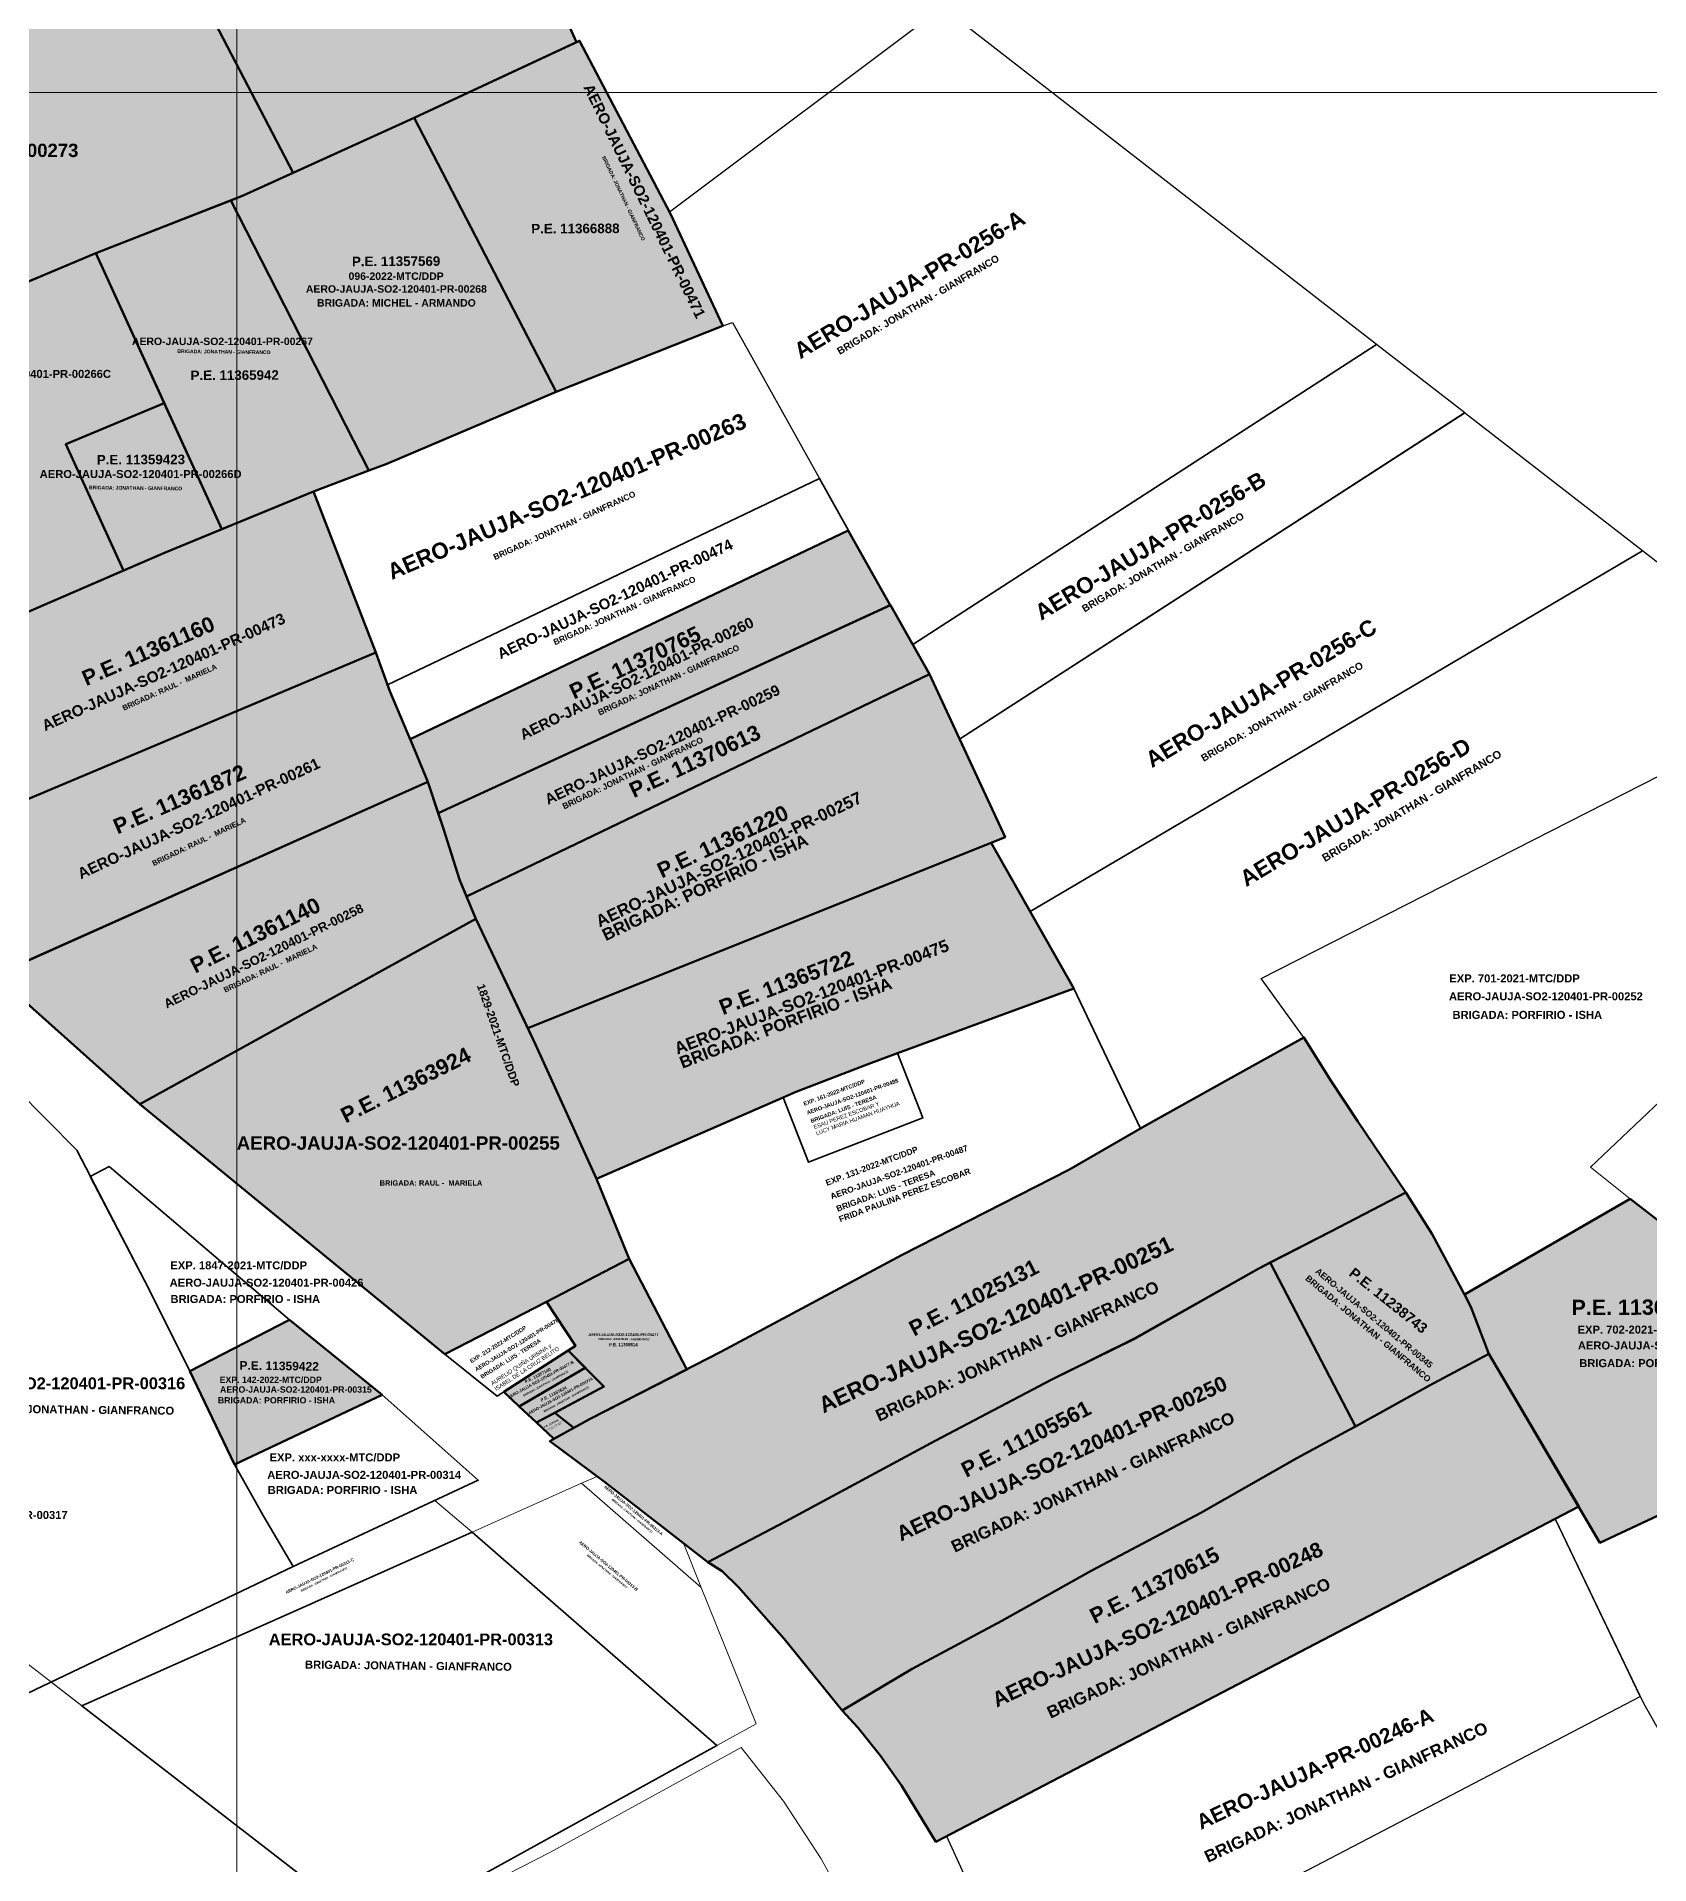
# Model space of a CAD drawing. Header units: metres. Extents: x 0 to 452779, y 0 to 8699072.
# Drawn here: x 447962.5 to 448264.8, y 8697167.8 to 8697510.5 of the extents above; entities that cross this region are included whole.
import ezdxf
from ezdxf.enums import TextEntityAlignment as Align

# ---------------------------------------------------------------- set-up
doc = ezdxf.new("R2010")
doc.units = ezdxf.units.M
doc.header["$MEASUREMENT"] = 0
for name, color, linetype in [('BASE DE DATOS JAUJA', 7, 'Continuous'), ('CODIGO', 7, 'Continuous'), ('COORD', 7, 'Continuous'), ('EXPEDIENTE', 150, 'Continuous'), ('EXPEDIENTES', 5, 'Continuous'), ('PARA INGRESAR A SUNARP', 210, 'Continuous'), ('PARTIDA ELECTRONICA', 30, 'Continuous'), ('PERIMETRICO PMD', 5, 'Continuous'), ('PREDIO ADQUIRIDO ( CON RM)', 3, 'Continuous'), ('SUJETO PASIVO', 4, 'Continuous')]:
    doc.layers.add(name, color=color, linetype=linetype)
doc.layers.add('GRILLA', color=8, linetype='Continuous', lineweight=0)
doc.layers.add('PREDIOS INSCRITOS A FAVOR DEL MTC', color=30, linetype='Continuous', lineweight=70)
doc.layers.add('PREDIO DEFINIDO ( EN PROCESO)', color=7, linetype='Continuous', true_color=0xe0e000)
doc.styles.add('SANSSERIFBOLD', font='sasb____.pfb')
doc.styles.get("Standard").update_dxf_attribs({"font": 'arial.ttf'})
doc.dimstyles.get("Standard").update_dxf_attribs({"dimtxt": 0.18, "dimasz": 0.18, "dimexe": 0.18, "dimexo": 0.0625, "dimgap": 0.09, "dimtad": 0, "dimtih": 1, "dimtoh": 1, "dimdec": 4, "dimzin": 0, "dimdsep": 46, "dimtxsty": 'Standard', "dimcen": 0.09, "dimadec": 0, "dimazin": 0, "dimtfac": 1, "dimtdec": 4, "dimtofl": 0, "dimtmove": 0, "dimatfit": 3, "dimfxl": 1, "dimtolj": 1, "dimtzin": 0, "dimarcsym": 0})

# ---------------------------------------------------------------- blocks, each defined once
blk = doc.blocks.new('*D6')
at = {"layer": 'COORD', "color": 0, "lineweight": -2, "transparency": 16777216}
blk.add_line((448000, 8699071.75), (448000, 8698969.94), dxfattribs=at)
at = {"layer": 'Defpoints', "color": 0, "transparency": 16777216}
for p in [(448000, 8699071.81), (448000, 8699066.81), (0, 0)]:
    blk.add_point(p, dxfattribs=at)
at = {"layer": 'COORD', "color": 0, "transparency": 16777216, "insert": (447988.53, 8699018), "char_height": 21, "attachment_point": 5, "rotation": 90}
blk.add_mtext('\\A1;448000', dxfattribs=at)
blk = doc.blocks.new('*D8')
at = {"layer": 'COORD', "color": 0, "lineweight": -2, "transparency": 16777216}
blk.add_line((448700, 8699071.75), (448700, 8698969.94), dxfattribs=at)
at = {"layer": 'Defpoints', "color": 0, "transparency": 16777216}
for p in [(448700, 8699071.81), (448700, 8699066.81), (0, 0)]:
    blk.add_point(p, dxfattribs=at)
at = {"layer": 'COORD', "color": 0, "transparency": 16777216, "insert": (448688.53, 8699018), "char_height": 21, "attachment_point": 5, "rotation": 90}
blk.add_mtext('\\A1;448700', dxfattribs=at)
blk = doc.blocks.new('*D10')
at = {"layer": 'COORD', "color": 0, "lineweight": -2, "transparency": 16777216}
blk.add_line((449400, 8699071.75), (449400, 8698969.94), dxfattribs=at)
at = {"layer": 'Defpoints', "color": 0, "transparency": 16777216}
for p in [(449400, 8699071.81), (449400, 8699066.81), (0, 0)]:
    blk.add_point(p, dxfattribs=at)
at = {"layer": 'COORD', "color": 0, "transparency": 16777216, "insert": (449388.53, 8699018), "char_height": 21, "attachment_point": 5, "rotation": 90}
blk.add_mtext('\\A1;449400', dxfattribs=at)
blk = doc.blocks.new('*D12')
at = {"layer": 'COORD', "color": 0, "lineweight": -2, "transparency": 16777216}
blk.add_line((450100, 8699071.75), (450100, 8698969.94), dxfattribs=at)
at = {"layer": 'Defpoints', "color": 0, "transparency": 16777216}
for p in [(450100, 8699071.81), (450100, 8699066.81), (0, 0)]:
    blk.add_point(p, dxfattribs=at)
at = {"layer": 'COORD', "color": 0, "transparency": 16777216, "insert": (450088.53, 8699018), "char_height": 21, "attachment_point": 5, "rotation": 90}
blk.add_mtext('\\A1;450100', dxfattribs=at)
blk = doc.blocks.new('*D18')
at = {"layer": 'COORD', "color": 0, "lineweight": -2, "transparency": 16777216}
blk.add_line((450402.14, 8697500), (450284.84, 8697500), dxfattribs=at)
at = {"layer": 'Defpoints', "color": 0, "transparency": 16777216}
for p in [(450397.2, 8697500), (450402.2, 8697500), (0, 0)]:
    blk.add_point(p, dxfattribs=at)
at = {"layer": 'COORD', "color": 0, "transparency": 16777216, "insert": (450340.64, 8697511.47), "char_height": 21, "attachment_point": 5}
blk.add_mtext('\\A1;8697500', dxfattribs=at)
blk = doc.blocks.new('*D20')
at = {"layer": 'COORD', "color": 0, "lineweight": -2, "transparency": 16777216}
blk.add_line((450402.14, 8698200), (450284.84, 8698200), dxfattribs=at)
at = {"layer": 'Defpoints', "color": 0, "transparency": 16777216}
for p in [(450397.2, 8698200), (450402.2, 8698200), (0, 0)]:
    blk.add_point(p, dxfattribs=at)
at = {"layer": 'COORD', "color": 0, "transparency": 16777216, "insert": (450340.64, 8698211.47), "char_height": 21, "attachment_point": 5}
blk.add_mtext('\\A1;8698200', dxfattribs=at)
blk = doc.blocks.new('*D22')
at = {"layer": 'COORD', "color": 0, "lineweight": -2, "transparency": 16777216}
blk.add_line((450402.14, 8698900), (450284.84, 8698900), dxfattribs=at)
at = {"layer": 'Defpoints', "color": 0, "transparency": 16777216}
for p in [(450397.2, 8698900), (450402.2, 8698900), (0, 0)]:
    blk.add_point(p, dxfattribs=at)
at = {"layer": 'COORD', "color": 0, "transparency": 16777216, "insert": (450340.64, 8698911.47), "char_height": 21, "attachment_point": 5}
blk.add_mtext('\\A1;8698900', dxfattribs=at)

msp = doc.modelspace()

# ---------------------------------------------------------------- hatches: boundary and pattern name
at = {"layer": 'PREDIOS INSCRITOS A FAVOR DEL MTC', "transparency": 33554559}
h = msp.add_hatch(color=256, dxfattribs=at)
h.dxf.hatch_style = 1
h.paths.add_polyline_path([(447980.43, 8697542.78), (447980.47, 8697542.8), (448021.17, 8697563.12), (448022.86, 8697564.2), (448037.25, 8697567.44), (448063.68, 8697509.41), (448033.27, 8697495.23), (448010.56, 8697484.9)])
h = msp.add_hatch(color=256, dxfattribs=at)
h.dxf.hatch_style = 1
h.paths.add_polyline_path([(447980.43, 8697542.78), (447959.17, 8697532.82), (447954.59, 8697531.15), (447899.72, 8697511.23), (447874.01, 8697500.69), (447883.56, 8697474.12), (447900.86, 8697439.63), (447920.41, 8697447.51), (447973.55, 8697469.86), (448001.21, 8697480.65), (448010.56, 8697484.9)])
h = msp.add_hatch(color=256, dxfattribs=at)
h.dxf.hatch_style = 1
h.paths.add_polyline_path([(448033.27, 8697495.23), (448064.24, 8697509.67), (448081.28, 8697477.24), (448091.13, 8697456.23), (448059.89, 8697443.86)])
h = msp.add_hatch(color=256, dxfattribs=at)
h.dxf.hatch_style = 1
h.paths.add_polyline_path([(447853.5, 8697461.23), (447883.56, 8697474.12), (447900.86, 8697439.63), (447904.2, 8697431.64), (447864.55, 8697414.64), (447852.83, 8697423.77), (447866.89, 8697428.98)])
h.paths.add_polyline_path([(447866.42, 8697415.44), (447903.64, 8697431.4), (447910.96, 8697416.31), (447881.08, 8697403.35)])
h.paths.add_polyline_path([(447900.86, 8697439.63), (447920.41, 8697447.51), (447943.64, 8697395.65), (447935.98, 8697392.43), (447924.51, 8697388.35), (447903.64, 8697431.4), (447904.2, 8697431.64)])
h.paths.add_polyline_path([(448001.21, 8697480.65), (448033.27, 8697495.23), (448059.89, 8697443.86), (448028.12, 8697430.39), (448024.74, 8697429.11), (447998.89, 8697479.74)])
h = msp.add_hatch(color=256, dxfattribs=at)
h.dxf.hatch_style = 1
h.paths.add_polyline_path([(447973.55, 8697469.86), (447998.89, 8697479.74), (448024.74, 8697429.11), (448014.39, 8697425.17), (447997.17, 8697418.11)])
h = msp.add_hatch(color=256, dxfattribs=at)
h.dxf.hatch_style = 1
h.paths.add_polyline_path([(447986.38, 8697441.77), (447973.55, 8697469.86), (447927.77, 8697450.61), (447951.11, 8697398.47), (447952, 8697398.81), (447978.73, 8697410.38), (447967.93, 8697434.03)])
h = msp.add_hatch(color=256, dxfattribs=at)
h.dxf.hatch_style = 1
h.paths.add_polyline_path([(447967.93, 8697434.03), (447986.38, 8697441.77), (447997.17, 8697418.11), (447986.45, 8697413.72), (447978.73, 8697410.38)])
h = msp.add_hatch(color=256, dxfattribs=at)
h.dxf.hatch_style = 1
h.paths.add_polyline_path([(448014.39, 8697425.17), (447986.45, 8697413.72), (447952, 8697398.81), (447954.01, 8697394.23), (447938.43, 8697387.4), (447949.52, 8697362.25), (447954.06, 8697364.71), (448026.03, 8697395.01)])
h = msp.add_hatch(color=256, dxfattribs=at)
h.dxf.hatch_style = 1
h.paths.add_polyline_path([(448032.51, 8697378.75), (448114.58, 8697417.85), (448114.58, 8697417.85), (448122.46, 8697403.86), (448037.75, 8697364.87), (448035.81, 8697370.77), (448033.33, 8697376.83)])
h = msp.add_hatch(color=256, dxfattribs=at)
h.dxf.hatch_style = 1
h.paths.add_polyline_path([(448041.77, 8697352.45), (448038.72, 8697361.96), (448037.75, 8697364.87), (448122.56, 8697403.9), (448129.85, 8697390.96), (448043.08, 8697349.3)])
h = msp.add_hatch(color=256, dxfattribs=at)
h.dxf.hatch_style = 1
h.paths.add_polyline_path([(447946.89, 8697360.82), (447954.06, 8697364.71), (448026.03, 8697395.01), (448028.68, 8697387.77), (448033.33, 8697376.83), (448035.81, 8697370.78), (447956.21, 8697335.19)])
h = msp.add_hatch(color=256, dxfattribs=at)
h.dxf.hatch_style = 1
h.paths.add_polyline_path([(448043.08, 8697349.3), (448044.83, 8697345.1), (448054.52, 8697324.62), (448144, 8697360.39), (448129.85, 8697390.96)])
h = msp.add_hatch(color=256, dxfattribs=at)
h.dxf.hatch_style = 1
h.paths.add_polyline_path([(447954.69, 8697334.51), (448035.81, 8697370.78), (448038.72, 8697361.96), (448041.77, 8697352.45), (448044.83, 8697345.1), (447981.8, 8697310.32)])
h = msp.add_hatch(color=256, dxfattribs=at)
h.dxf.hatch_style = 1
h.paths.add_polyline_path([(448054.52, 8697324.62), (448055.98, 8697321.53), (448067.45, 8697296.36), (448102.41, 8697311.61), (448104.65, 8697312.59), (448118.5, 8697317.9), (448123.87, 8697319.88), (448156.87, 8697332.05), (448141.4, 8697359.35)])
h = msp.add_hatch(color=256, dxfattribs=at)
h.dxf.hatch_style = 1
h.paths.add_polyline_path([(447981.8, 8697310.32), (448044.83, 8697345.1), (448055.98, 8697321.53), (448067.45, 8697296.36), (448073.55, 8697281.37), (448058.07, 8697273.27), (448039.02, 8697263.47)])
h = msp.add_hatch(color=256, dxfattribs=at)
h.dxf.hatch_style = 1
h.paths.add_polyline_path([(448180.7, 8697233.74), (448160.13, 8697222.91), (448143.39, 8697213.51), (448126.6, 8697204.51), (448113.49, 8697196.72), (448102.63, 8697210.16), (448094.02, 8697219.8), (448091, 8697222.82), (448088.32, 8697224.49), (448102.84, 8697232.14), (448130.93, 8697247.23), (448152.77, 8697258.74), (448168.26, 8697266.4), (448191.56, 8697279.55), (448193.7, 8697280.65), (448209.7, 8697249.96), (448208.48, 8697249.29), (448198.7, 8697243.98)])
h.paths.add_polyline_path([(448068.92, 8697239.56), (448058.67, 8697247.18), (448066.1, 8697251.28), (448090.74, 8697263.92), (448124.7, 8697282.1), (448155.94, 8697298.02), (448170.13, 8697306.22), (448185.81, 8697314.98), (448200.02, 8697322.86), (448205.12, 8697314.65), (448210.14, 8697307.12), (448219.15, 8697293.81), (448205.04, 8697286.48), (448191.56, 8697279.55), (448168.26, 8697266.39), (448152.76, 8697258.73), (448130.93, 8697247.23), (448102.83, 8697232.13), (448088.31, 8697224.48)])
h = msp.add_hatch(color=256, dxfattribs=at)
h.dxf.hatch_style = 1
h.paths.add_polyline_path([(448231.34, 8697272.35), (448230.11, 8697274.65), (448224.06, 8697285.96), (448219.15, 8697293.81), (448205.04, 8697286.48), (448193.7, 8697280.65), (448209.7, 8697249.96), (448223.43, 8697257.57), (448234.71, 8697263.54)])
h = msp.add_hatch(color=256, dxfattribs=at)
h.dxf.hatch_style = 1
h.paths.add_polyline_path([(448230.11, 8697274.65), (448261.18, 8697292.59), (448302.2, 8697260.79), (448286.3, 8697242.54), (448255.5, 8697228.13), (448234.71, 8697263.54), (448231.34, 8697272.35)])
h = msp.add_hatch(color=256, dxfattribs=at)
h.dxf.hatch_style = 1
h.paths.add_polyline_path([(448059.63, 8697252.52), (448068.8, 8697257.41), (448062.08, 8697264.15), (448063.46, 8697265.04), (448058.07, 8697273.27), (448073.55, 8697281.37), (448084.34, 8697260.6), (448066.1, 8697251.28), (448063.16, 8697249.66)])
h = msp.add_hatch(color=256, dxfattribs=at)
h.dxf.hatch_style = 1
h.paths.add_polyline_path([(447991.19, 8697260.31), (447999.58, 8697242.82), (448027.24, 8697255.85), (448009.86, 8697269.94)])
h = msp.add_hatch(color=256, dxfattribs=at)
h.dxf.hatch_style = 1
h.paths.add_polyline_path([(448059.43, 8697247.6), (448056.17, 8697250.67), (448059.63, 8697252.52), (448063.16, 8697249.66)])
h.paths.add_polyline_path([(448056.17, 8697250.67), (448052.94, 8697253.71), (448065.27, 8697260.95), (448068.8, 8697257.41)])
h.paths.add_polyline_path([(448065.27, 8697260.95), (448062.08, 8697264.15), (448052.7, 8697258.13), (448050.05, 8697256.42), (448052.94, 8697253.71)])
h = msp.add_hatch(color=256, dxfattribs=at)
h.dxf.hatch_style = 1
h.paths.add_polyline_path([(448234.71, 8697263.54), (448223.43, 8697257.57), (448209.7, 8697249.96), (448208.48, 8697249.29), (448198.7, 8697243.98), (448180.7, 8697233.74), (448160.13, 8697222.91), (448143.39, 8697213.51), (448126.6, 8697204.51), (448113.49, 8697196.72), (448116.42, 8697193.52), (448120.64, 8697188.2), (448124.59, 8697182.67), (448131.03, 8697172.11), (448251.53, 8697234.91)])

# ---------------------------------------------------------------- linework, layer by layer
at = {"layer": 'GRILLA'}
for p, q in [((448000, 8695777.51), (448000, 8699071.81)), ((446402.31, 8697500), (450402.2, 8697500))]:
    msp.add_line(p, q, dxfattribs=at)
at = {"layer": 'PARA INGRESAR A SUNARP', "lineweight": 35}
for points in [[(448028.25, 8697388.95), (448109.22, 8697427.6), (448114.68, 8697417.9), (448032.51, 8697378.75), (448031.15, 8697381.97), (448028.68, 8697387.77)], [(448156.87, 8697332.05), (448123.87, 8697319.88), (448128.62, 8697307.78), (448107.15, 8697299.5), (448102.41, 8697311.61), (448067.45, 8697296.36), (448073.55, 8697281.37), (448084.32, 8697260.63), (448090.74, 8697263.92), (448124.7, 8697282.1), (448155.94, 8697298.02), (448169.42, 8697305.81)], [(448102.41, 8697311.61), (448104.65, 8697312.59), (448118.5, 8697317.9), (448123.87, 8697319.88), (448128.62, 8697307.78), (448107.15, 8697299.5)], [(447919.64, 8697296.08), (447958.67, 8697313.24), (447969.99, 8697301.7), (447983.55, 8697275.62), (447991.19, 8697260.31), (447999.58, 8697242.82), (448004.95, 8697233.25), (448010.59, 8697223.72), (447959.36, 8697199.26), (447956.91, 8697204.88), (447941.44, 8697243.49), (447931.31, 8697269.41)], [(447976.06, 8697298.68), (447972.52, 8697296.82), (447983.55, 8697275.62), (447991.19, 8697260.31), (447991.19, 8697260.31), (448009.86, 8697269.94)], [(448039.02, 8697263.47), (448058.07, 8697273.27), (448063.46, 8697265.04), (448052.7, 8697258.13), (448048.81, 8697255.62)], [(448044.09, 8697230.15), (447970.97, 8697197.56), (448026.13, 8697154.93), (448089.98, 8697190.13)]]:
    msp.add_lwpolyline(points, close=True, dxfattribs=at)
msp.add_lwpolyline([(447999.58, 8697242.82), (448027.24, 8697255.85), (448027.24, 8697255.85), (448045.27, 8697239.86), (448045.27, 8697239.86), (448010.59, 8697223.72), (448004.95, 8697233.25), (447999.58, 8697242.82)], dxfattribs=at)
at = {"layer": 'PERIMETRICO PMD', "color": 5, "linetype": 'Continuous', "lineweight": 20, "ltscale": 20}
msp.add_lwpolyline([(446623.18, 8698528.1), (446620.36, 8698536.51), (446610.4, 8698557.69), (446651.66, 8698611.07), (446576.59, 8698669.1), (446689.93, 8698815.74), (446740.57, 8698776.6), (446806.82, 8698862.32), (449771.2, 8696571.26), (449775.99, 8696557.79), (449674.35, 8696425.76), (449839.54, 8696298.09), (449196.34, 8696510.01), (448340.95, 8697171.27), (448216.44, 8697007.84), (447797.34, 8697331.75), (447784.54, 8697358.86), (447883.43, 8697486.8), (447076.22, 8698110.71), (446956.09, 8698218.6), (446730.51, 8698426.22), (446623.18, 8698528.1)], dxfattribs=at)
at = {"layer": 'PREDIO ADQUIRIDO ( CON RM)', "color": 177, "lineweight": 20, "true_color": 0x293189}
for points in [[(448192, 8697333.93), (448270.09, 8697373.66), (448270.09, 8697373.66), (448278.26, 8697360.01), (448288.78, 8697344.92), (448294.11, 8697336.8), (448253.77, 8697298.54), (448261.18, 8697292.59), (448230.11, 8697274.65), (448224.06, 8697285.96), (448219.15, 8697293.81), (448210.14, 8697307.12), (448205.12, 8697314.65), (448200.02, 8697322.86)], [(448068.92, 8697239.56), (448067.53, 8697240.59), (448064.64, 8697239.3), (448087.06, 8697219.75), (448083.72, 8697228.05)]]:
    msp.add_lwpolyline(points, close=True, dxfattribs=at)
at = {"layer": 'PREDIO DEFINIDO ( EN PROCESO)', "color": 177, "true_color": 0x293189}
for points in [[(448039.09, 8697567.86), (448053.76, 8697575.11), (448132.29, 8697515.89), (448081.1, 8697477.57), (448064.24, 8697509.67), (448063.68, 8697509.41), (448037.25, 8697567.44)], [(448213.63, 8697452.76), (448213.63, 8697452.76), (448132.29, 8697515.89), (448081.1, 8697477.57), (448081.28, 8697477.24), (448091.13, 8697456.23), (448092.92, 8697456.85), (448109.22, 8697427.6), (448114.68, 8697417.9), (448114.58, 8697417.85), (448122.46, 8697403.86), (448122.46, 8697403.86), (448122.56, 8697403.9), (448126.73, 8697396.5)], [(448014.39, 8697425.17), (448028.12, 8697430.39), (448059.89, 8697443.86), (448091.13, 8697456.23), (448092.92, 8697456.85), (448109.22, 8697427.6), (448028.25, 8697388.95), (448026.03, 8697395.01)], [(448230.17, 8697439.93), (448213.63, 8697452.76), (448126.73, 8697396.5), (448129.85, 8697390.96), (448135.49, 8697378.78)], [(448263.51, 8697414.06), (448230.13, 8697439.91), (448135.49, 8697378.78), (448144, 8697360.39), (448141.4, 8697359.35), (448148.7, 8697346.46)], [(448285.49, 8697381.58), (448297.09, 8697388), (448263.51, 8697414.06), (448148.7, 8697346.46), (448156.87, 8697332.05), (448169.42, 8697305.81), (448170.13, 8697306.22), (448185.81, 8697314.98), (448200.02, 8697322.86), (448192, 8697333.93), (448270.2, 8697373.72), (448269.79, 8697374.4)], [(448276.63, 8697238.01), (448255.5, 8697228.13), (448251.53, 8697234.91), (448247.14, 8697232.63), (448263.66, 8697198.1), (448279.03, 8697170.91), (448310.24, 8697185)], [(448263.07, 8697199.34), (448263.07, 8697199.34), (448247.14, 8697232.63), (448133.05, 8697173.17), (448148.38, 8697139.45)]]:
    msp.add_lwpolyline(points, close=True, dxfattribs=at)
at = {"layer": 'PREDIO DEFINIDO ( EN PROCESO)', "color": 177, "lineweight": 20, "true_color": 0x293189}
for points in [[(448087.06, 8697219.75), (448064.64, 8697239.3), (448044.09, 8697230.15), (448089.98, 8697190.13), (448097.36, 8697194.2)], [(448044.09, 8697230.15), (448037.09, 8697236.05), (448010.59, 8697223.72), (447965.18, 8697202.04), (447970.97, 8697197.56)], [(448146.93, 8697137.14), (448146.36, 8697138.39), (448263.07, 8697199.34), (448263.66, 8697198.1), (448279.03, 8697170.91), (448271.44, 8697167.48), (448233.59, 8697147.49), (448207.64, 8697133.74), (448178.69, 8697118.63), (448157.21, 8697107.57)], [(448102.46, 8697179.72), (448094.51, 8697189.79), (448058.69, 8697170.07), (448027.29, 8697154.03), (448059.95, 8697128.8), (448074.86, 8697136.78), (448096.19, 8697148.83), (448114.07, 8697160.56), (448109.51, 8697168.92)]]:
    msp.add_lwpolyline(points, close=True, dxfattribs=at)
at = {"layer": 'PREDIOS INSCRITOS A FAVOR DEL MTC', "lineweight": 60}
for points in [[(447980.43, 8697542.78), (447980.47, 8697542.8), (448021.17, 8697563.12), (448022.86, 8697564.2), (448037.25, 8697567.44), (448063.68, 8697509.41), (448033.27, 8697495.23), (448010.56, 8697484.9)], [(447980.43, 8697542.78), (447959.17, 8697532.82), (447954.59, 8697531.15), (447899.72, 8697511.23), (447874.01, 8697500.69), (447883.56, 8697474.12), (447900.86, 8697439.63), (447920.41, 8697447.51), (447973.55, 8697469.86), (448001.21, 8697480.65), (448010.56, 8697484.9)], [(448033.27, 8697495.23), (448064.24, 8697509.67), (448081.28, 8697477.24), (448091.13, 8697456.23), (448059.89, 8697443.86)], [(448001.21, 8697480.65), (448033.27, 8697495.23), (448059.89, 8697443.86), (448028.12, 8697430.39), (448024.74, 8697429.11), (447998.89, 8697479.74)], [(447973.55, 8697469.86), (447998.89, 8697479.74), (448024.74, 8697429.11), (448014.39, 8697425.17), (447997.17, 8697418.11), (447997.17, 8697418.11)], [(447986.38, 8697441.77), (447973.55, 8697469.86), (447927.77, 8697450.61), (447951.11, 8697398.47), (447952, 8697398.81), (447978.73, 8697410.38), (447967.93, 8697434.03)], [(447967.93, 8697434.03), (447986.38, 8697441.77), (447997.17, 8697418.11), (447986.45, 8697413.72), (447978.73, 8697410.38)], [(448014.39, 8697425.17), (447986.45, 8697413.72), (447952, 8697398.81), (447954.01, 8697394.23), (447938.43, 8697387.4), (447949.52, 8697362.25), (447954.06, 8697364.71), (448026.03, 8697395.01)], [(448032.51, 8697378.75), (448114.58, 8697417.85), (448114.58, 8697417.85), (448122.46, 8697403.86), (448037.75, 8697364.87), (448035.81, 8697370.77), (448033.33, 8697376.83)], [(448041.77, 8697352.45), (448038.72, 8697361.96), (448037.75, 8697364.87), (448122.56, 8697403.9), (448129.85, 8697390.96), (448043.08, 8697349.3)], [(447946.89, 8697360.82), (447954.06, 8697364.71), (448026.03, 8697395.01), (448028.68, 8697387.77), (448033.33, 8697376.83), (448035.81, 8697370.78), (447956.21, 8697335.19)], [(448043.08, 8697349.3), (448043.08, 8697349.3), (448044.83, 8697345.1), (448054.52, 8697324.62), (448144, 8697360.39), (448129.85, 8697390.96), (448043.08, 8697349.3)], [(447954.69, 8697334.51), (448035.81, 8697370.78), (448038.72, 8697361.96), (448041.77, 8697352.45), (448044.83, 8697345.1), (447981.8, 8697310.32)], [(447981.8, 8697310.32), (448044.83, 8697345.1), (448055.98, 8697321.53), (448067.45, 8697296.36), (448073.55, 8697281.37), (448058.07, 8697273.27), (448039.02, 8697263.47)], [(448068.92, 8697239.56), (448058.67, 8697247.18), (448066.1, 8697251.28), (448090.74, 8697263.92), (448124.7, 8697282.1), (448155.94, 8697298.02), (448170.13, 8697306.22), (448185.81, 8697314.98), (448200.02, 8697322.86), (448205.12, 8697314.65), (448210.14, 8697307.12), (448219.15, 8697293.81), (448205.04, 8697286.48), (448191.56, 8697279.55), (448168.26, 8697266.39), (448152.76, 8697258.73), (448130.93, 8697247.23), (448102.83, 8697232.13), (448088.31, 8697224.48)], [(448231.34, 8697272.35), (448230.11, 8697274.65), (448224.06, 8697285.96), (448219.15, 8697293.81), (448205.04, 8697286.48), (448193.7, 8697280.65), (448209.7, 8697249.96), (448223.43, 8697257.57), (448234.71, 8697263.54)], [(448230.11, 8697274.65), (448261.18, 8697292.59), (448302.2, 8697260.79), (448286.3, 8697242.54), (448255.5, 8697228.13), (448234.71, 8697263.54), (448231.34, 8697272.35)], [(448059.63, 8697252.52), (448059.63, 8697252.52), (448068.8, 8697257.41), (448062.08, 8697264.15), (448063.46, 8697265.04), (448058.07, 8697273.27), (448073.55, 8697281.37), (448073.55, 8697281.37), (448084.34, 8697260.6), (448066.1, 8697251.28), (448063.16, 8697249.66)], [(448180.7, 8697233.74), (448160.13, 8697222.91), (448143.39, 8697213.51), (448126.6, 8697204.51), (448113.49, 8697196.72), (448102.63, 8697210.16), (448094.02, 8697219.8), (448091, 8697222.82), (448088.32, 8697224.49), (448102.84, 8697232.14), (448130.93, 8697247.23), (448152.77, 8697258.74), (448168.26, 8697266.4), (448191.56, 8697279.55), (448193.7, 8697280.65), (448209.7, 8697249.96), (448208.48, 8697249.29), (448198.7, 8697243.98)], [(447991.19, 8697260.31), (447999.58, 8697242.82), (448027.24, 8697255.85), (448009.86, 8697269.94)], [(448065.27, 8697260.95), (448062.08, 8697264.15), (448052.7, 8697258.13), (448050.05, 8697256.42), (448052.94, 8697253.71)], [(448234.71, 8697263.54), (448223.43, 8697257.57), (448209.7, 8697249.96), (448208.48, 8697249.29), (448198.7, 8697243.98), (448180.7, 8697233.74), (448160.13, 8697222.91), (448143.39, 8697213.51), (448126.6, 8697204.51), (448113.49, 8697196.72), (448116.42, 8697193.52), (448120.64, 8697188.2), (448124.59, 8697182.67), (448131.03, 8697172.11), (448251.53, 8697234.91)], [(448056.17, 8697250.67), (448052.94, 8697253.71), (448065.27, 8697260.95), (448068.8, 8697257.41)], [(448059.43, 8697247.6), (448056.17, 8697250.67), (448059.63, 8697252.52), (448063.16, 8697249.66)]]:
    msp.add_lwpolyline(points, close=True, dxfattribs=at)
msp.add_lwpolyline([(448054.52, 8697324.62), (448055.98, 8697321.53), (448067.45, 8697296.36), (448102.41, 8697311.61), (448104.65, 8697312.59), (448118.5, 8697317.9), (448123.87, 8697319.88), (448156.87, 8697332.05), (448141.4, 8697359.35), (448054.52, 8697324.62)], dxfattribs=at)

# ---------------------------------------------------------------- texts
at = {"insert": (448108.02, 8697306.38), "char_height": 0.75, "attachment_point": 1, "rotation": 20}
msp.add_mtext_dynamic_manual_height_columns('{\\C4;ESAU PEREZ ESCOBAR Y                      LUCY MARIA HUAMAN HUAYHUA}', width=21.991, gutter_width=1, heights=[3.87], dxfattribs=at)
at = {"layer": 'BASE DE DATOS JAUJA', "color": 1, "style": 'SANSSERIFBOLD'}
for s, height, rotation, p in [('AERO-JAUJA-SO2-120401-PR-00471', 2, 295.9869, (448075.53, 8697479.19)), ('AERO-JAUJA-PR-0256-A', 3, 31.1149, (448126.86, 8697462.74)), ('AERO-JAUJA-SO2-120401-PR-00263', 3, 23.2397, (448062.44, 8697422.92)), ('AERO-JAUJA-PR-0256-B', 3, 31.1149, (448172.01, 8697413.74)), ('AERO-JAUJA-SO2-120401-PR-00474', 2, 25.4546, (448071.31, 8697404.14)), ('AERO-JAUJA-SO2-120401-PR-00260', 2, 26.2214, (448075.41, 8697389.26)), ('AERO-JAUJA-PR-0256-C', 3, 31.1149, (448192.76, 8697386.12)), ('AERO-JAUJA-SO2-120401-PR-00259', 2, 25.5076, (448080.2, 8697376.85)), ('AERO-JAUJA-PR-0256-D', 3, 31.1149, (448210.44, 8697363.82))]:
    msp.add_text(s, height=height, rotation=rotation, dxfattribs=at).set_placement(p, align=Align.CENTER)
at = {"layer": 'CODIGO', "color": 1, "linetype": 'Continuous', "lineweight": 0, "style": 'SANSSERIFBOLD'}
for s, height, p in [('AERO-JAUJA-SO2-120410-PR-00273', 2.485, (447940.21, 8697487.88)), ('AERO-JAUJA-SO2-120401-PR-00255', 2.5, (448030.26, 8697301.82))]:
    msp.add_text(s, height=height, dxfattribs=at).set_placement(p, align=Align.CENTER)
at = {"layer": 'CODIGO', "color": 6, "linetype": 'Continuous', "lineweight": 20, "style": 'SANSSERIFBOLD'}
for height, rotation, p in [(0.675, 295.529, (448072.19, 8697479.99)), (1.35, 30.5044, (448128.04, 8697459.63)), (0.675, 359.3333, (447997.58, 8697451.04)), (0.675, 359.3333, (447981.02, 8697425.5)), (1.125, 24.361, (448061.63, 8697418.31)), (1.35, 30.5044, (448173.93, 8697411.35)), (1.125, 24.361, (448072.89, 8697402.35)), (1.125, 25.1278, (448081.17, 8697389.36)), (1.35, 30.5044, (448196.27, 8697383.34)), (1.125, 25.7944, (448074.45, 8697371.91)), (1.5, 30.8302, (448220.62, 8697365.63)), (2.25, 24.9321, (448146.76, 8697263.06)), (1.1645, 319.9358, (448211.7, 8697267.82)), (0.3707, 359.3671, (448072.55, 8697266.13)), (0.3707, 28.6227, (448058, 8697257.83)), (0.3707, 28.6227, (448061.83, 8697254.86)), (1.5, 359.3671, (447968.86, 8697252.35)), (2.25, 24.9321, (448160.93, 8697238.51)), (0.0927, 28.6227, (448059.88, 8697249.93)), (0.375, 320.4987, (448073.99, 8697233.05)), (0.375, 320.4987, (448069.3, 8697222.64)), (0.375, 26.7146, (448016.45, 8697221.11)), (2.25, 24.9321, (448178.89, 8697207.41)), (1.5, 359.3671, (448032.16, 8697204.35)), (2.25, 24.9321, (448208.4, 8697180.38))]:
    msp.add_text('BRIGADA: JONATHAN - GIANFRANCO', height=height, rotation=rotation, dxfattribs=at).set_placement(p, align=Align.CENTER)
at = {"layer": 'CODIGO', "color": 1, "lineweight": 0, "style": 'SANSSERIFBOLD'}
for s, height, p in [('AERO-JAUJA-SO2-120401-PR-00268', 1.4, (448029.91, 8697462.45)), ('AERO-JAUJA-SO2-120401-PR-00267', 1.4, (447997.3, 8697452.63)), ('AERO-JAUJA-SO2-120401-PR-00266C', 1.5, (447957.49, 8697446.48)), ('AERO-JAUJA-SO2-120401-PR-00266D', 1.5, (447981.97, 8697427.71))]:
    msp.add_text(s, height=height, dxfattribs=at).set_placement(p, align=Align.CENTER)
at = {"layer": 'CODIGO', "color": 6, "linetype": 'Continuous', "lineweight": 0, "style": 'SANSSERIFBOLD'}
for s, height, p in [('BRIGADA: MICHEL - ARMANDO', 1.4, (448029.91, 8697459.84)), ('BRIGADA: RAUL -  MARIELA', 1, (448036.39, 8697295.08))]:
    msp.add_text(s, height=height, dxfattribs=at).set_placement(p, align=Align.CENTER)
at = {"layer": 'CODIGO', "color": 1, "linetype": 'Continuous', "lineweight": 0, "style": 'SANSSERIFBOLD'}
for s, height, rotation, p in [('AERO-JAUJA-SO2-120401-PR-00473', 2.049, 24.2731, (447986.68, 8697390.43)), ('AERO-JAUJA-SO2-120401-PR-00261', 2.0522, 25, (447993.29, 8697362.98)), ('AERO-JAUJA-SO2-120401-PR-00258', 1.7063, 26.2034, (448005.4, 8697337.37))]:
    msp.add_text(s, height=height, rotation=rotation, dxfattribs=at).set_placement(p, align=Align.CENTER)
at = {"layer": 'CODIGO', "color": 6, "linetype": 'Continuous', "lineweight": 0, "style": 'SANSSERIFBOLD'}
for rotation, p in [(24.2262, (447987.6, 8697388.04)), (25.5132, (447993.11, 8697359.11)), (25.5132, (448006.51, 8697335.38))]:
    msp.add_text('BRIGADA: RAUL -  MARIELA', height=1, rotation=rotation, dxfattribs=at).set_placement(p, align=Align.CENTER)
at = {"layer": 'CODIGO', "lineweight": 20, "style": 'SANSSERIFBOLD'}
for s, height, rotation, p in [('AERO-JAUJA-SO2-120401-PR-00257', 2.2614, 25.4492, (448067.98, 8697343.45)), ('AERO-JAUJA-SO2-120401-PR-00475', 2.2614, 20.9337, (448082.56, 8697319.62)), ('AERO-JAUJA-SO2-120401-PR-00488', 0.75, 19.7075, (448106.97, 8697308.35)), ('AERO-JAUJA-SO2-120401-PR-00487 ', 1.125, 19.7075, (448111.5, 8697292.49)), ('AERO-JAUJA-SO2-120401-PR-00476', 0.75, 31.1968, (448044.91, 8697260.24))]:
    msp.add_text(s, height=height, rotation=rotation, dxfattribs=at).set_placement(p)
at = {"layer": 'CODIGO', "color": 6, "linetype": 'Continuous', "lineweight": 20, "style": 'SANSSERIFBOLD'}
for s, height, rotation, p in [('BRIGADA: PORFIRIO - ISHA', 2.2614, 25.4492, (448069.16, 8697340.89)), ('BRIGADA: PORFIRIO - ISHA', 2.2614, 20.9337, (448083.53, 8697316.98)), ('BRIGADA: LUIS - TERESA', 0.75, 20.4483, (448107.72, 8697306.8)), ('BRIGADA: LUIS - TERESA', 1.125, 20.4483, (448112.62, 8697290.17)), ('BRIGADA: LUIS - TERESA', 0.75, 31.9376, (448045.96, 8697258.88))]:
    msp.add_text(s, height=height, rotation=rotation, dxfattribs=at).set_placement(p)
at = {"layer": 'CODIGO', "lineweight": 20, "style": 'SANSSERIFBOLD'}
for s, height, p in [('AERO-JAUJA-SO2-120401-PR-00252', 1.5, (448227.22, 8697329.82)), ('AERO-JAUJA-SO2-120401-PR-00426', 1.5, (447987.41, 8697276.14)), ('AERO-JAUJA-SO2-120401-PR-00249', 1.5, (448251.38, 8697264.37)), ('AERO-JAUJA-SO2-120401-PR-00315', 1.1746, (447996.85, 8697256.28)), ('AERO-JAUJA-SO2-120401-PR-00314', 1.5, (448005.7, 8697240.12)), ('AERO-JAUJA-SO2-120401-PR-00317', 1.5, (447931.96, 8697232.6))]:
    msp.add_text(s, height=height, dxfattribs=at).set_placement(p)
at = {"layer": 'CODIGO', "color": 6, "linetype": 'Continuous', "lineweight": 20, "style": 'SANSSERIFBOLD'}
for height, p in [(1.5, (448227.87, 8697326.34)), (1.5, (447987.56, 8697273.08)), (1.5, (448251.62, 8697261.06)), (1.1746, (447996.45, 8697254.26)), (1.5, (448005.79, 8697237.28))]:
    msp.add_text('BRIGADA: PORFIRIO - ISHA', height=height, dxfattribs=at).set_placement(p)
at = {"layer": 'CODIGO', "color": 1, "lineweight": 20, "style": 'SANSSERIFBOLD'}
for s, height, rotation, p in [('AERO-JAUJA-SO2-120401-PR-00251', 3, 25, (448142.9, 8697267.72)), ('AERO-JAUJA-SO2-120401-PR-00345', 1.1593, 320.0037, (448212.82, 8697269.83)), ('AERO-JAUJA-SO2-120401-PR-00250', 2.8, 25, (448155.22, 8697242.69)), ('AERO-JAUJA-SO2-120401-PR-00313-A', 0.55, 320, (448074.18, 8697234.01)), ('AERO-JAUJA-SO2-120401-PR-00313-C', 0.55, 26.2159, (448015.65, 8697221.68)), ('AERO-JAUJA-SO2-120401-PR-00313-B', 0.55, 320, (448069.49, 8697223.6)), ('AERO-JAUJA-SO2-120401-PR-00248', 2.8, 25, (448173.17, 8697211.58)), ('AERO-JAUJA-PR-00246-A', 2.8, 25, (448202.69, 8697184.56))]:
    msp.add_text(s, height=height, rotation=rotation, dxfattribs=at).set_placement(p, align=Align.CENTER)
for s, p in [('AERO-JAUJA-SO2-120401-PR-00316', (447963.69, 8697256.93)), ('AERO-JAUJA-SO2-120401-PR-00313', (448032.63, 8697208.93))]:
    msp.add_text(s, height=2.2, dxfattribs=at).set_placement(p, align=Align.CENTER)
at = {"layer": 'CODIGO', "color": 1, "lineweight": 20, "insert": (448065.9, 8697267.42), "char_height": 0.5437, "width": 1.2339, "attachment_point": 1, "style": 'SANSSERIFBOLD'}
msp.add_mtext('AERO-JAUJA-SO2-120401-PR-00477', dxfattribs=at)
at = {"layer": 'CODIGO', "color": 1, "lineweight": 20, "attachment_point": 1, "rotation": 28.7116, "style": 'SANSSERIFBOLD'}
for s, insert, char_height, width in [('AERO-JAUJA-SO2-120401-PR-00477-B', (448050.71, 8697255.59), 0.5437, 1.2339), ('AERO-JAUJA-SO2-120401-PR-00477A', (448054.55, 8697252.62), 0.5437, 1.2339), ('AERO-JAUJA-SO2-120401-PR-00477-C', (448058.06, 8697249.37), 0.1359, 0.3085)]:
    msp.add_mtext(s, dxfattribs=dict(at, insert=insert, char_height=char_height, width=width))
at = {"layer": 'EXPEDIENTE', "lineweight": 0, "style": 'SANSSERIFBOLD'}
msp.add_text('096-2022-MTC/DDP', height=1.4, dxfattribs=at).set_placement((448029.86, 8697464.85), align=Align.CENTER)
at = {"layer": 'EXPEDIENTE', "linetype": 'Continuous', "lineweight": 20, "style": 'SANSSERIFBOLD'}
for s, height, p in [('EXP. 701-2021-MTC/DDP', 1.5, (448227.28, 8697333.18)), ('EXP. 1847-2021-MTC/DDP', 1.5, (447987.54, 8697279.39)), ('EXP. 702-2021-MTC/DDP', 1.5, (448251.32, 8697267.35)), ('EXP. 142-2022-MTC/DDP', 1.1746, (447996.78, 8697258.11)), ('EXP. xxx-xxxx-MTC/DDP', 1.5, (448006.14, 8697243.39))]:
    msp.add_text(s, height=height, dxfattribs=at).set_placement(p)
at = {"layer": 'EXPEDIENTE', "color": 3, "linetype": 'Continuous', "lineweight": 20, "style": 'SANSSERIFBOLD'}
for s, height, rotation, p in [('EXP. 161-2022-MTC/DDP', 0.75, 20.4483, (448106.38, 8697310.04)), ('EXP. 131-2022-MTC/DDP', 1.125, 20.4483, (448110.61, 8697295.03)), ('EXP. 212-2022-MTC/DDP', 0.75, 31.9376, (448043.99, 8697261.78))]:
    msp.add_text(s, height=height, rotation=rotation, dxfattribs=at).set_placement(p)
at = {"layer": 'EXPEDIENTES', "color": 5, "style": 'SANSSERIFBOLD'}
msp.add_text('1829-2021-MTC/DDP', height=1.5, rotation=289.2681, dxfattribs=at).set_placement((448048.31, 8697323.01), align=Align.CENTER)
at = {"layer": 'PARTIDA ELECTRONICA', "lineweight": 60, "style": 'SANSSERIFBOLD'}
for s, p in [('P.E. 11366888', (448055.2, 8697473.55)), ('P.E. 11357569', (448021.59, 8697467.41)), ('P.E. 11365942', (447991.33, 8697446.06)), ('P.E. 11359423', (447973.75, 8697430.24))]:
    msp.add_text(s, height=1.7905, rotation=0.2573, dxfattribs=at).set_placement(p)
at = {"layer": 'PARTIDA ELECTRONICA', "lineweight": 0, "style": 'SANSSERIFBOLD'}
for s, height, rotation, p in [('P.E. 11361160', 2.8779, 23.5446, (447983.97, 8697393.99)), ('P.E. 11370765', 2.8779, 25.1648, (448075.25, 8697391.83)), ('P.E. 11370613', 2.8779, 25.1648, (448086.46, 8697373.35)), ('P.E. 11361872', 2.8779, 23.5446, (447989.83, 8697366.21)), ('P.E. 11361220', 2.8779, 25.1648, (448091.69, 8697358.29)), ('P.E. 11361140', 2.8779, 26.5219, (448004.1, 8697340.73)), ('P.E. 11365722', 2.8779, 21.1191, (448103.52, 8697331.8)), ('P.E. 11363924', 2.8779, 26.5219, (448032.3, 8697312.66)), ('P.E. 11025131', 2.8779, 27.0561, (448138.79, 8697272.82)), ('P.E. 11238743', 1.9268, 321.3276, (448215.26, 8697272.8)), ('P.E. 11368234', 2.8779, 0.2872, (448263.49, 8697270.87)), ('P.E. 11358514', 0.5794, 0.1509, (448072.46, 8697264.98)), ('P.E. 11359422', 1.6118, 359.2219, (448007.93, 8697260.49)), ('P.E. 11357140', 0.5794, 27.0561, (448056.54, 8697259.24)), ('P.E. 11357624', 0.5794, 27.0561, (448059.51, 8697255.78)), ('P.E. 11105561', 2.8779, 27.0561, (448148.57, 8697246.36)), ('P.E. 11357540', 0.3247, 27.0561, (448058.98, 8697250.33)), ('P.E. 11370615', 2.8779, 27.0561, (448172.66, 8697218.93))]:
    msp.add_text(s, height=height, rotation=rotation, dxfattribs=at).set_placement(p, align=Align.CENTER)
at = {"layer": 'PREDIO DEFINIDO ( EN PROCESO)', "insert": (448047.52, 8697258.26), "char_height": 0.75, "attachment_point": 1, "rotation": 33.0596}
msp.add_mtext_dynamic_manual_height_columns('{\\C4;AURELIO QUIÑA URBINA y                   ISABEL DE LA CRUZ BELITO}', width=19.9509, gutter_width=1, heights=[3.87], dxfattribs=at)
at = {"layer": 'SUJETO PASIVO', "linetype": 'Continuous', "lineweight": 20, "style": 'SANSSERIFBOLD'}
msp.add_text('FRIDA PAULINA PEREZ ESCOBAR', height=1.125, rotation=20.4483, dxfattribs=at).set_placement((448113.11, 8697288.21))

# ---------------------------------------------------------------- dimensions: what is measured, and where the dimension line sits
at = {"layer": 'COORD'}
for feature_location, offset, dtype, picture, middle in [((448000, 8699071.81), (0, -5), 1, '*D6', (447988.53, 8699018)), ((448700, 8699071.81), (0, -5), 1, '*D8', (448688.53, 8699018)), ((449400, 8699071.81), (0, -5), 1, '*D10', (449388.53, 8699018)), ((450100, 8699071.81), (0, -5), 1, '*D12', (450088.53, 8699018)), ((450402.2, 8698900), (-5, 0), 0, '*D22', (450340.64, 8698911.47)), ((450402.2, 8698200), (-5, 0), 0, '*D20', (450340.64, 8698211.47)), ((450402.2, 8697500), (-5, 0), 0, '*D18', (450340.64, 8697511.47))]:
    dim = msp.add_ordinate_dim(feature_location=feature_location, offset=offset, dtype=dtype, origin=(0, 0), dimstyle='Standard', override={"dimtxt": 21, "dimgap": 0.75, "dimtad": 1, "dimdec": 0}, dxfattribs=at)
    dim.commit()
    dim.dimension.update_dxf_attribs({"geometry": picture, "text_midpoint": middle})

doc.saveas('drawing.dxf')
